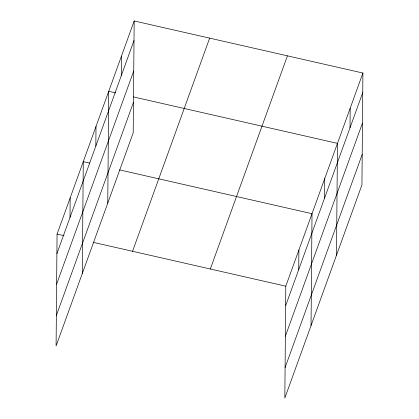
<?xml version="1.0" encoding="UTF-8"?>
<svg xmlns="http://www.w3.org/2000/svg" width="419" height="419" viewBox="0 0 419 419"><rect width="100%" height="100%" fill="white"/><g stroke="black" fill="none" stroke-linecap="round" stroke-linejoin="round"><path stroke-width="0.63" d="M134.174 20.95L57.063 234.106L56.088 345.968L133.2 132.813L134.174 20.95L362.912 73.032L361.937 184.894L284.826 398.05L285.8 286.187L362.912 73.032M70.004 217.435L70.172 197.868M82.307 273.497L83.281 161.629L89.624 163.075M95.836 146.027L96.003 126.459M107.751 203.157L108.731 91.29L115.707 92.882M121.28 75.687L121.452 56.12M298.737 269.517L298.909 249.949M311.039 325.579L312.019 213.711L119.436 169.863M324.573 198.114L324.741 178.541M336.488 255.239L337.468 143.371L133.467 96.925M350.017 127.769L350.19 108.202M56.895 253.673L134.007 40.517M56.628 284.129L133.74 70.973M56.355 315.512L133.467 102.356M132.545 251.29L209.657 38.139M210.317 268.998L287.429 55.847M285.627 305.755L362.744 92.599M285.365 336.211L362.477 123.06M285.088 367.594L362.199 154.438M57.063 234.106L64.039 235.693M93.222 242.334L285.8 286.187"/></g></svg>
